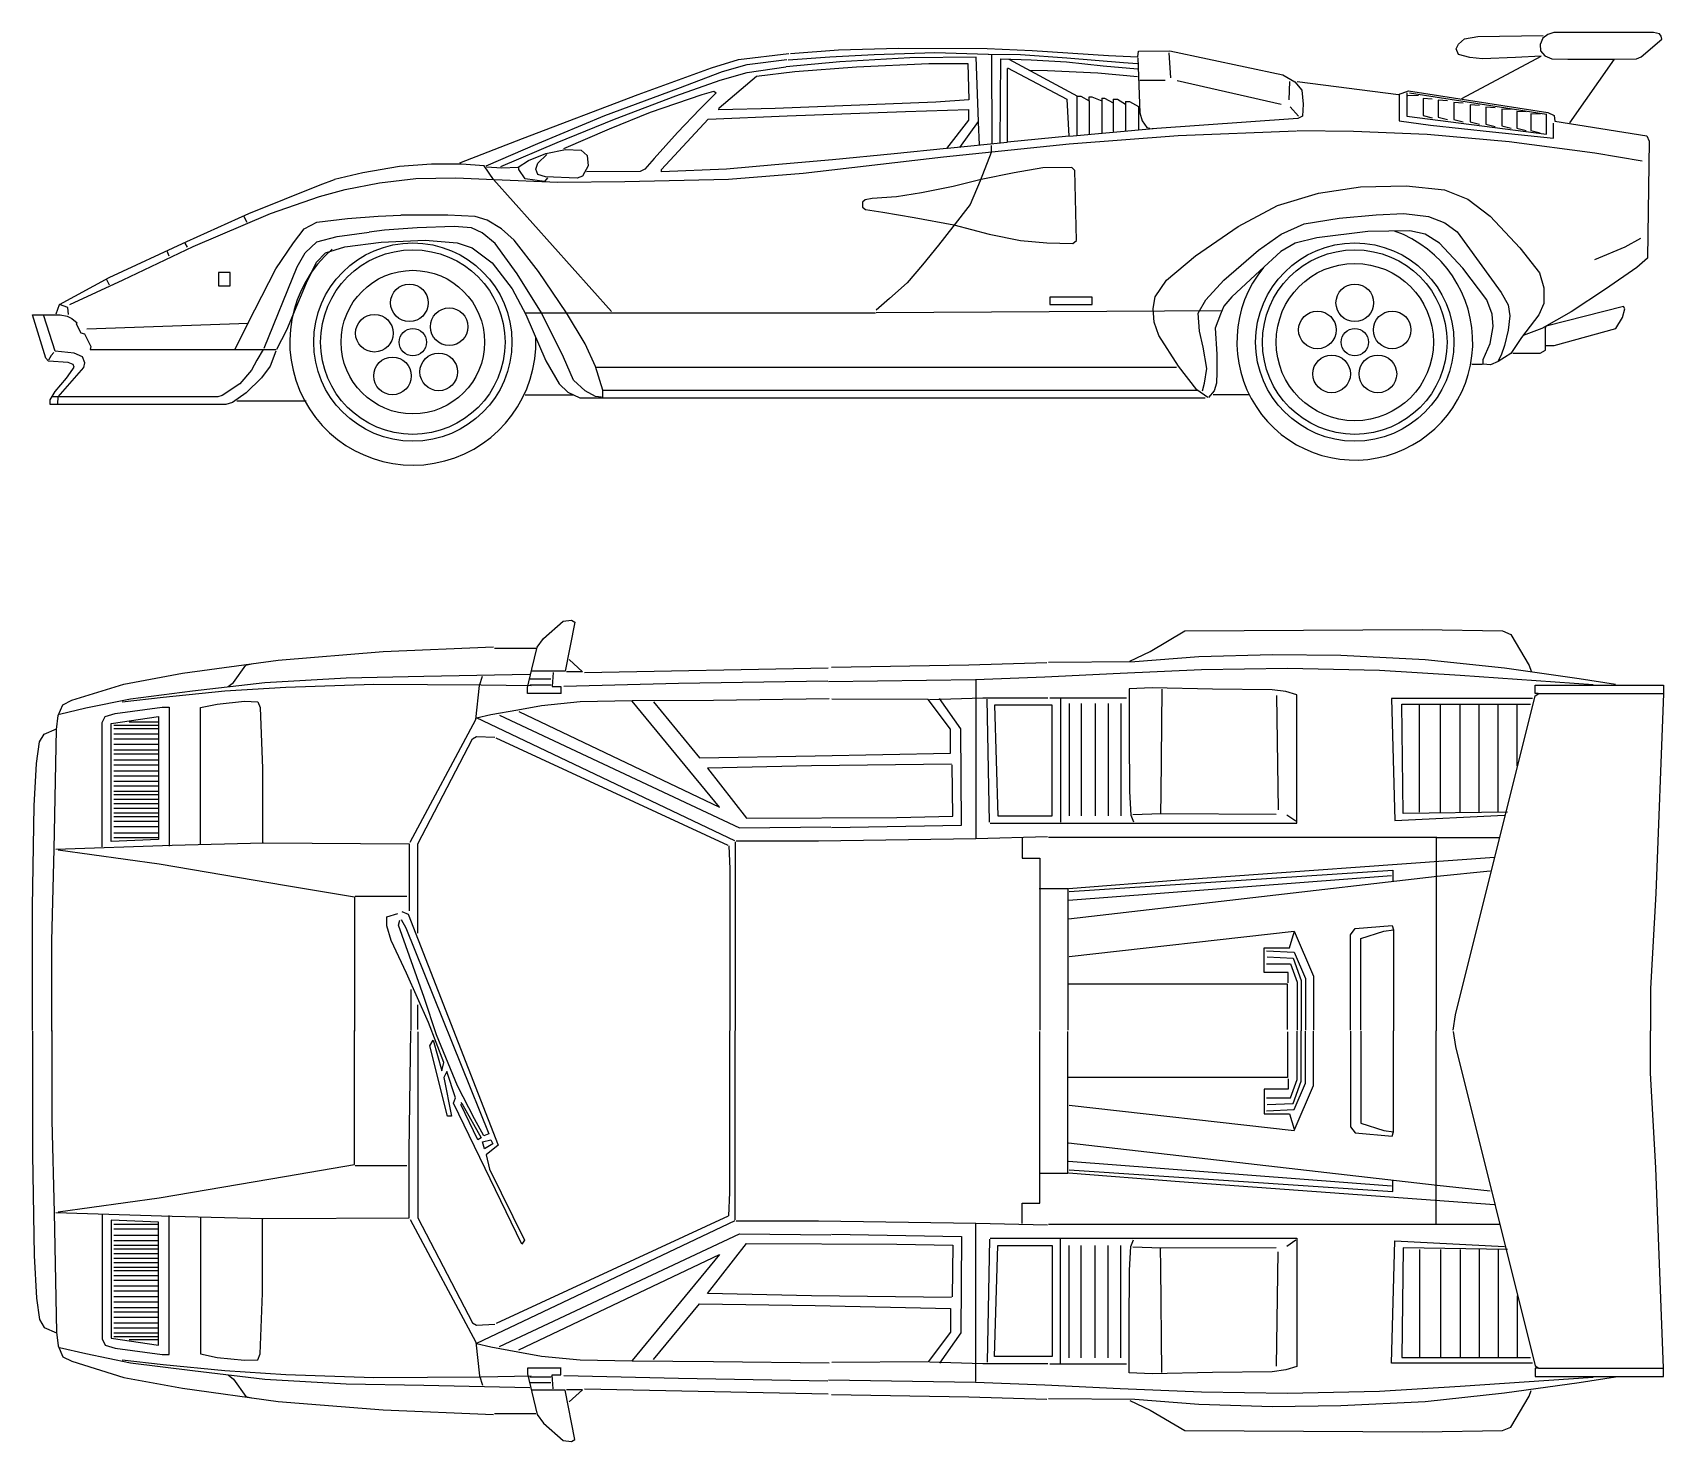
# Model space of a CAD drawing. Header units: millimetres. Extents: x 116290 to 180258, y 22146 to 121276.
# Drawn here: x 158929 to 163256, y 31571 to 35309 of the extents above; entities that cross this region are included whole.
import ezdxf

# ---------------------------------------------------------------- set-up
doc = ezdxf.new("R2010")
doc.units = ezdxf.units.MM

# ---------------------------------------------------------------- blocks, each defined once
blk = doc.blocks.new('A$C4BF10EC4')
for p, q in [((1355.5, 2130.6), (1408, 2176.6)), ((1408, 2176.6), (1429.7, 2179.1)), ((1438.6, 2174), (1413.1, 2043.7)), ((1429.7, 2179.1), (1438.6, 2174)), ((1338.9, 2107.6), (1355.5, 2130.6)), ((2965.6, 2096.4), (3057, 2150.5)), ((3057, 2150.5), (3687.4, 2154.2)), ((3687.4, 2154.2), (3900, 2150.5)), ((3900, 2150.5), (3922.4, 2141.1)), ((3922.4, 2141.1), (3970.9, 2059.1)), ((651.3, 2073.2), (929.9, 2095.7)), ((929.9, 2095.7), (1222.8, 2108)), ((1225.5, 2105.3), (1335.7, 2105.3)), ((1324.8, 2048.8), (1338.9, 2107.6)), ((2911.5, 2070.3), (2965.6, 2096.4)), ((3094.3, 2081.5), (2924.6, 2068.4)), ((3290.1, 2087.1), (3094.3, 2081.5)), ((3471, 2085.2), (3290.1, 2087.1)), ((3694.9, 2074), (3471, 2085.2)), ((241.7, 2009.7), (397.4, 2038.4)), ((397.4, 2038.4), (651.3, 2073.2)), ((532.9, 2014), (566.1, 2059.7)), ((566.1, 2059.7), (580.9, 2063.2)), ((1038.5, 2030.2), (1319.1, 2036.3)), ((1313.3, 2000.2), (1324.8, 2048.8)), ((1413.1, 2043.7), (1323.6, 2043.7)), ((1381.1, 2039.9), (1378.5, 2002.8)), ((1459.1, 2042.4), (1416.9, 2042.4)), ((1423.3, 2074.4), (1459.1, 2042.4)), ((1464.2, 2039.9), (2111.2, 2052.6)), ((2119.4, 2054.5), (2484.6, 2060.6)), ((2484.6, 2060.6), (2691.1, 2066.8)), ((2686.2, 2028.8), (2885.4, 2038.6)), ((2924.6, 2068.4), (2695.2, 2066.6)), ((2885.4, 2038.6), (3101.8, 2047.9)), ((3101.8, 2047.9), (3329.3, 2051.7)), ((3329.3, 2051.7), (3573.6, 2046.1)), ((3573.6, 2046.1), (3788.1, 2033)), ((3905.6, 2051.7), (3694.9, 2074)), ((4103.3, 2023.7), (3905.6, 2051.7)), ((3970.9, 2059.1), (3976.5, 2044.2)), ((104.5, 1966.7), (241.7, 2009.7)), ((260.1, 1970.8), (424, 1991.3)), ((346.2, 1974.9), (510, 1991.3)), ((424, 1991.3), (616.5, 2013.8)), ((510, 1991.3), (671.8, 2001.5)), ((519, 2002.9), (532.9, 2014)), ((616.5, 2013.8), (831.6, 2026.1)), ((671.8, 2001.5), (905.3, 2009.7)), ((831.6, 2026.1), (1038.5, 2030.2)), ((905.3, 2009.7), (1190, 2007.7)), ((1175.7, 1915.5), (1185.9, 2005.6)), ((1185.9, 2005.6), (1194.1, 2030.2)), ((1190, 2007.7), (1323.2, 2005.6)), ((1313.3, 1984.9), (1313.3, 2000.2)), ((1319.7, 2023.2), (1374.7, 2023.2)), ((1319.7, 2007.9), (1376, 2007.9)), ((1378.5, 2002.8), (1401.6, 2002.8)), ((1401.6, 2002.8), (1401.6, 1984.9)), ((1409.2, 2004.1), (1713.6, 2011.7)), ((1713.6, 2011.7), (2109.9, 2018.1)), ((2111.7, 2016), (2501.6, 2022.1)), ((2501.6, 2022.1), (2686.2, 2028.8)), ((2503.1, 2020.6), (2503.1, 1600.1)), ((2970.6, 1999.9), (2909.2, 1997.3)), ((2909.2, 1997.3), (2909.2, 1870.6)), ((3130.6, 1996), (2970.6, 1999.9)), ((2996.2, 1996), (2993.7, 1717.1)), ((3289.4, 1994.7), (3130.6, 1996)), ((3325.2, 1989.6), (3289.4, 1994.7)), ((3788.1, 2033), (4140.6, 2008.8)), ((3986.9, 1984.6), (3986.9, 2006.7)), ((3986.9, 2006.7), (4327.1, 2006.7)), ((4200.3, 2008.8), (4103.3, 2023.7)), ((4327.1, 2006.7), (4327.1, 1984.6)), ((67.6, 1925.8), (79.9, 1954.4)), ((79.9, 1954.4), (104.5, 1966.7)), ((141.3, 1946.2), (260.1, 1970.8)), ((219.2, 1931.9), (344.1, 1948.3)), ((237.6, 1962.6), (346.2, 1974.9)), ((344.1, 1948.3), (362.5, 1948.3)), ((362.5, 1948.3), (362.5, 1579.8)), ((445.1, 1947.2), (489.7, 1956.6)), ((445.1, 1586), (445.1, 1947.2)), ((489.7, 1956.6), (562.2, 1963.8)), ((562.2, 1963.8), (597.4, 1962.8)), ((597.4, 1962.8), (603.6, 1947.2)), ((603.6, 1947.2), (609.8, 1785.8)), ((1287.8, 1941.5), (1350.4, 1953)), ((1402.8, 1984.9), (1313.3, 1984.9)), ((1350.4, 1953), (1452.7, 1963.2)), ((1452.7, 1963.2), (1590.8, 1965.7)), ((1590.8, 1965.7), (1806.9, 1967)), ((1822.2, 1683.3), (1590.8, 1964.5)), ((1647.8, 1962.1), (1769.6, 1814.2)), ((1806.9, 1967), (2113.8, 1970.9)), ((2376.7, 1968.2), (2120.9, 1969.8)), ((2435.3, 1889.7), (2376.7, 1968.2)), ((2379.8, 1968.2), (2521.6, 1972.9)), ((2463, 1891.2), (2406, 1971.3)), ((2521.6, 1972.9), (2694.2, 1972.9)), ((2539.2, 1642.9), (2532.8, 1969.2)), ((2552, 1953.8), (2560.9, 1659.5)), ((2705.6, 1953.8), (2552, 1953.8)), ((2699.2, 1973), (2902.8, 1973)), ((2705.6, 1659.5), (2705.6, 1953.8)), ((2727.4, 1973), (2727.4, 1642.9)), ((2750.4, 1957.6), (2750.4, 1659.5)), ((2782.4, 1957.6), (2782.4, 1659.5)), ((2819.5, 1957.6), (2819.5, 1659.5)), ((2854.1, 1957.6), (2854.1, 1659.5)), ((2887.4, 1957.6), (2887.4, 1659.5)), ((3300.9, 1979.4), (3304.8, 1676.2)), ((3354.7, 1980.7), (3325.2, 1989.6)), ((3354.7, 1640.3), (3354.7, 1980.7)), ((3605.3, 1971.5), (3614.7, 1647.2)), ((3980.2, 1971.5), (3605.3, 1971.5)), ((3637, 1665.8), (3633.3, 1956.6)), ((3633.3, 1956.6), (3974.6, 1956.6)), ((3679.9, 1669.6), (3679.9, 1956.6)), ((3735.9, 1669.6), (3735.9, 1956.6)), ((3775.6, 1131.7), (3986.9, 1978.5)), ((3788.1, 1669.6), (3788.1, 1956.6)), ((3838.5, 1669.6), (3838.5, 1956.6)), ((3888.8, 1669.6), (3888.8, 1956.6)), ((3939.2, 1792.6), (3939.2, 1956.6)), ((3986.9, 1978.5), (3997, 1984.6)), ((3995, 1984.6), (3986.9, 1984.6)), ((3997, 1984.6), (4327.1, 1984.6)), ((4327.1, 1984.6), (4306.9, 1453.5)), ((63.5, 1888.9), (67.6, 1925.8)), ((71.7, 1929.9), (141.3, 1946.2)), ((184.3, 1907.4), (192.5, 1923.7)), ((184.3, 1577.8), (184.3, 1907.4)), ((192.5, 1923.7), (219.2, 1931.9)), ((208.9, 1905.3), (333.9, 1923.7)), ((208.9, 1592.1), (208.9, 1905.3)), ((256.6, 1909), (333.3, 1909)), ((333.9, 1923.7), (333.9, 1597.3)), ((1001.6, 1590.1), (1175.7, 1915.5)), ((1177.8, 1919.7), (1216.2, 1928.7)), ((1863.2, 1593.9), (1177.8, 1919.7)), ((1216.2, 1928.7), (1287.8, 1941.5)), ((1239.2, 1927.4), (1875.9, 1628.4)), ((1290.3, 1936.4), (1822.2, 1683.3)), ((18.4, 1856.2), (30.7, 1876.7)), ((30.7, 1876.7), (63.5, 1891)), ((57.4, 1571.7), (63.5, 1888.9)), ((215.2, 1900.7), (333.3, 1900.7)), ((215.2, 1891.4), (333.3, 1891.4)), ((215.2, 1877.9), (333.3, 1877.9)), ((215.2, 1864.5), (333.3, 1864.5)), ((1022.1, 1586), (1167.5, 1864.4)), ((1167.5, 1864.4), (1177.7, 1870.5)), ((1177.7, 1870.5), (1226.9, 1868.5)), ((1845.3, 1581.1), (1230.2, 1866.1)), ((2435.3, 1826.5), (2435.3, 1889.7)), ((2464.6, 1635.6), (2463, 1891.2)), ((2909.2, 1870.6), (2910.4, 1724.8)), ((10.2, 1798.9), (18.4, 1856.2)), ((215.2, 1850), (333.3, 1850)), ((215.2, 1835.5), (333.3, 1835.5)), ((215.2, 1824.1), (333.3, 1824.1)), ((1769.6, 1814.2), (2076.2, 1818.8)), ((2076.2, 1818.8), (2435.3, 1826.5)), ((4.1, 1686.3), (10.2, 1798.9)), ((215.2, 1808.6), (333.3, 1808.6)), ((215.2, 1795.1), (333.3, 1795.1)), ((215.2, 1779.6), (333.3, 1779.6)), ((609.8, 1785.8), (609.8, 1589.1)), ((2067, 1792.7), (1791.1, 1786.5)), ((1791.1, 1786.5), (1894.4, 1654.1)), ((2438.4, 1797.3), (2067, 1792.7)), ((2441.5, 1658.7), (2439.9, 1795.7)), ((215.2, 1766.1), (333.3, 1766.1)), ((215.2, 1751.6), (333.3, 1751.6)), ((215.2, 1739.2), (333.3, 1739.2)), ((215.2, 1725.8), (333.3, 1725.8)), ((215.2, 1716.4), (333.3, 1716.4)), ((215.2, 1704), (333.3, 1704)), ((215.2, 1692.6), (333.3, 1692.6)), ((2910.4, 1724.8), (2914.3, 1662.1)), ((2993.7, 1717.1), (2992.4, 1667.2)), ((0, 1418.1), (4.1, 1686.3)), ((215.2, 1680.2), (333.3, 1680.2)), ((215.2, 1667.8), (333.3, 1667.8)), ((215.2, 1658.5), (333.3, 1658.5)), ((215.2, 1646.1), (333.3, 1646.1)), ((1894.4, 1654.1), (2293.5, 1655.6)), ((2293.5, 1655.6), (2441.5, 1658.7)), ((2560.9, 1659.5), (2705.6, 1659.5)), ((2914.3, 1662.1), (2920.7, 1644.2)), ((2919.4, 1663.4), (2994.9, 1665.9)), ((2994.9, 1665.9), (3299.6, 1664.6)), ((3352.1, 1645.4), (3327.8, 1662.1)), ((3614.7, 1647.2), (3905.6, 1662.1)), ((3913.1, 1669.6), (3637, 1665.8)), ((215.2, 1631.6), (333.3, 1631.6)), ((215.2, 1615), (333.3, 1615)), ((215.2, 1602.6), (333.3, 1602.6)), ((1875.9, 1628.4), (2117.6, 1630.9)), ((2119.4, 1629.4), (2464.6, 1635.6)), ((2503.1, 1600.1), (2692.7, 1604.8)), ((2540.4, 1640.3), (3354.7, 1640.3)), ((2695.6, 1603), (3726.1, 1603)), ((3723.9, 1601), (3723.9, 1089.3)), ((3725.5, 1602.7), (3892.4, 1602.7)), ((51.2, 1328.1), (57.4, 1571.7)), ((61.4, 1571.7), (370.7, 1581.9)), ((67.6, 1569.6), (335.9, 1532.8)), ((333.9, 1597.3), (208.9, 1592.1)), ((370.7, 1581.9), (612.4, 1588)), ((612.4, 1588), (999.5, 1586)), ((999.5, 1586), (999.5, 1407.9)), ((1022.1, 1348.5), (1022.1, 1586)), ((1847, 1580.3), (1850.1, 1519)), ((1864.3, 1591.3), (1864.3, 1089.9)), ((1866.7, 1594), (2085.5, 1594)), ((2085.5, 1594), (2503.1, 1600.1)), ((2625.4, 1600.7), (2625.4, 1547.3)), ((335.9, 1532.8), (673.9, 1475.4)), ((1850.1, 1519), (1850.1, 1089.9)), ((2625.4, 1547.3), (2672.6, 1547.3)), ((2672.6, 1547.3), (2672.6, 1091.5)), ((2750.5, 1458.8), (3609.4, 1516)), ((3043.4, 1489.9), (3879.3, 1550.3)), ((3609.4, 1516), (3609.4, 1486.6)), ((673.9, 1475.4), (854.1, 1444.7)), ((2748.9, 1435.9), (3606.1, 1501.3)), ((2748.9, 1386.9), (3727.2, 1499.7)), ((2748.9, 1467), (3043.4, 1489.9)), ((3727.2, 1499.7), (3867.9, 1514.4)), ((854.1, 1444.7), (854.1, 1088.6)), ((856.2, 1446.8), (993.4, 1446.8)), ((2671, 1467.1), (2746.5, 1467.1)), ((2746.5, 1467.1), (2746.5, 1091.5)), ((4306.9, 1453.5), (4292.8, 1202.1)), ((0, 1090.6), (0, 1418.1)), ((940.3, 1391.7), (969.1, 1400.7)), ((940.3, 1368.4), (940.3, 1391.7)), ((979.9, 1406.1), (996.1, 1398.9)), ((996.1, 1398.9), (1235.5, 785.6)), ((951.1, 1328.8), (940.3, 1368.4)), ((970.9, 1370.2), (974.5, 1382.7)), ((1039.3, 1177.7), (970.9, 1370.2)), ((978.1, 1384.5), (990.7, 1363)), ((990.7, 1363), (1210.3, 816.2)), ((2750.5, 1287.1), (3347.6, 1354.2)), ((3334.6, 1310), (3347.6, 1350.9)), ((3347.6, 1354.2), (3398.4, 1234.8)), ((3496.5, 1344.4), (3509.6, 1360.7)), ((3496.5, 1090.9), (3496.5, 1344.4)), ((3509.6, 1360.7), (3607.8, 1368.9)), ((3524.3, 1334.5), (3584.9, 1354.2)), ((3584.9, 1354.2), (3611, 1357.4)), ((3607.8, 1368.9), (3611, 1357.4)), ((3611, 1357.4), (3611, 1089.3)), ((51.2, 1088.6), (51.2, 1328.1)), ((992.5, 1242.5), (951.1, 1328.8)), ((3267.5, 1310), (3334.6, 1310)), ((3267.5, 1244.6), (3267.5, 1310)), ((3274, 1301.8), (3347.6, 1298.6)), ((3347.6, 1298.6), (3377.1, 1228.3)), ((3524.3, 1090.9), (3524.3, 1334.5)), ((3274, 1267.5), (3337.8, 1267.5)), ((3275.7, 1285.5), (3344.4, 1282.2)), ((3337.8, 1267.5), (3355.8, 1218.5)), ((3344.4, 1282.2), (3365.6, 1223.4)), ((1050.1, 1111.2), (992.5, 1242.5)), ((3329.7, 1213.6), (2747.3, 1213.6)), ((3331.3, 1244.6), (3267.5, 1244.6)), ((3329.7, 1092.6), (3329.7, 1213.6)), ((3331.3, 1216.8), (3331.3, 1244.6)), ((3355.8, 1218.5), (3355.8, 1090.9)), ((3365.6, 1223.4), (3365.6, 1089.3)), ((3377.1, 1228.3), (3377.1, 1090.9)), ((3398.4, 1234.8), (3398.4, 1090.9)), ((1003.6, 1199.1), (1003.6, 1090.6)), ((1071.7, 1078.8), (1039.3, 1177.7)), ((4292.8, 1202.1), (4292.8, 1089.5)), ((1022.1, 1092.7), (1022.1, 1158.2)), ((3769.5, 1091.5), (3775.6, 1131.7)), ((0, 1088.5), (0, 761)), ((51.2, 1090.6), (51.2, 851.1)), ((854.1, 734.4), (854.1, 1090.6)), ((999.5, 771.2), (1003.6, 1088.5)), ((1022.1, 1086.5), (1022.1, 1021)), ((1091.5, 1005.1), (1050.1, 1111.2)), ((1850.1, 660.1), (1850.1, 1089.2)), ((1864.3, 587.8), (1864.3, 1089.2)), ((2672.6, 631.9), (2672.6, 1087.6)), ((2746.5, 712), (2746.5, 1087.6)), ((3329.7, 1086.6), (3329.7, 965.6)), ((3355.8, 960.7), (3355.8, 1088.2)), ((3365.6, 955.8), (3365.6, 1089.8)), ((3377.1, 950.9), (3377.1, 1088.2)), ((3398.4, 944.3), (3398.4, 1088.2)), ((3496.5, 1088.2), (3496.5, 834.8)), ((3524.3, 1088.2), (3524.3, 844.6)), ((3611, 821.7), (3611, 1089.8)), ((3723.9, 578.1), (3723.9, 1089.8)), ((3769.5, 1087.7), (3775.6, 1047.4)), ((4292.8, 977), (4292.8, 1089.7)), ((1053.7, 1050), (1062.7, 1064.4)), ((1100.5, 863), (1053.7, 1050)), ((1062.7, 1064.4), (1086.1, 983.5)), ((1127.5, 943.9), (1071.7, 1078.8)), ((3775.6, 1047.4), (3986.9, 200.6)), ((1022.1, 1021), (1022.1, 830.6)), ((1086.1, 983.5), (1091.5, 1005.1)), ((1098.7, 981.7), (1091.5, 965.5)), ((1091.5, 965.5), (1111.3, 863)), ((1122.1, 911.5), (1098.7, 981.7)), ((3329.7, 965.6), (2747.3, 965.6)), ((3331.3, 962.3), (3331.3, 934.5)), ((3337.8, 911.6), (3355.8, 960.7)), ((3344.4, 896.9), (3365.6, 955.8)), ((4306.9, 725.6), (4292.8, 977)), ((1116.7, 897.2), (1122.1, 911.5)), ((1172.5, 855.8), (1127.5, 943.9)), ((3331.3, 934.5), (3267.5, 934.5)), ((3267.5, 934.5), (3267.5, 869.1)), ((3274, 911.6), (3337.8, 911.6)), ((3347.6, 880.6), (3377.1, 950.9)), ((3347.6, 825), (3398.4, 944.3)), ((1298.4, 523.1), (1116.7, 897.2)), ((1136.5, 899), (1141.9, 891.8)), ((1181.5, 800), (1136.5, 893.6)), ((1141.9, 891.8), (1190.5, 805.4)), ((2750.5, 892), (3347.6, 825)), ((3267.5, 869.1), (3334.6, 869.1)), ((3274, 877.3), (3347.6, 880.6)), ((3275.7, 893.7), (3344.4, 896.9)), ((3334.6, 869.1), (3347.6, 828.3)), ((51.2, 851.1), (57.4, 607.5)), ((1022.1, 830.6), (1022.1, 593.2)), ((1111.3, 863), (1100.5, 863)), ((1197.7, 810.8), (1172.5, 855.8)), ((3496.5, 834.8), (3509.6, 818.4)), ((3524.3, 844.6), (3584.9, 825)), ((3584.9, 825), (3611, 821.7)), ((1190.5, 805.4), (1181.5, 800)), ((1194.1, 794.6), (1215.7, 800)), ((1199.5, 776.7), (1194.1, 794.6)), ((1210.3, 816.2), (1197.7, 810.8)), ((1221.1, 789.2), (1199.5, 776.7)), ((1235.5, 785.6), (1203.1, 760.5)), ((1215.7, 800), (1221.1, 789.2)), ((2748.9, 792.3), (3727.2, 679.5)), ((3509.6, 818.4), (3607.8, 810.3)), ((3607.8, 810.3), (3611, 821.7)), ((0, 761), (4.1, 492.9)), ((999.5, 593.2), (999.5, 771.2)), ((1203.1, 760.5), (1212.1, 722.7)), ((2748.9, 743.2), (3606.1, 677.8)), ((335.9, 646.4), (673.9, 703.7)), ((673.9, 703.7), (854.1, 734.4)), ((856.2, 732.4), (993.4, 732.4)), ((1212.1, 722.7), (1305.6, 533.9)), ((2671, 712), (2746.5, 712)), ((2748.9, 712.2), (3043.4, 689.3)), ((2750.5, 720.4), (3609.4, 663.1)), ((3609.4, 663.1), (3609.4, 692.6)), ((4327.1, 194.6), (4306.9, 725.6)), ((1847, 598.8), (1850.1, 660.1)), ((3043.4, 689.3), (3879.3, 628.8)), ((3727.2, 679.5), (3867.9, 664.8)), ((57.4, 607.5), (63.5, 290.2)), ((61.4, 607.5), (370.7, 597.3)), ((67.6, 609.5), (335.9, 646.4)), ((2625.4, 578.4), (2625.4, 631.9)), ((2625.4, 631.9), (2672.6, 631.9)), ((184.3, 601.4), (184.3, 271.8)), ((333.9, 581.9), (208.9, 587)), ((208.9, 587), (208.9, 273.8)), ((215.2, 576.5), (333.3, 576.5)), ((215.2, 564.1), (333.3, 564.1)), ((333.9, 255.4), (333.9, 581.9)), ((362.5, 230.9), (362.5, 599.3)), ((370.7, 597.3), (612.4, 591.1)), ((445.1, 593.1), (445.1, 231.9)), ((609.8, 393.4), (609.8, 590)), ((612.4, 591.1), (999.5, 593.2)), ((1001.6, 589.1), (1175.7, 263.6)), ((1022.1, 593.2), (1167.5, 314.8)), ((1863.2, 585.3), (1177.8, 259.4)), ((1845.3, 598), (1230.2, 313.1)), ((1866.7, 585.2), (2085.5, 585.2)), ((2085.5, 585.2), (2503.1, 579)), ((2503.1, 579), (2692.7, 574.4)), ((2503.1, 158.5), (2503.1, 579)), ((2695.6, 576.1), (3726.1, 576.1)), ((3725.5, 576.5), (3892.4, 576.5)), ((215.2, 547.6), (333.3, 547.6)), ((215.2, 533.1), (333.3, 533.1)), ((215.2, 520.7), (333.3, 520.7)), ((1239.2, 251.7), (1875.9, 550.8)), ((1305.6, 533.9), (1298.4, 523.1)), ((1791.1, 392.6), (1894.4, 525.1)), ((1875.9, 550.8), (2117.6, 548.2)), ((1894.4, 525.1), (2293.5, 523.6)), ((2119.4, 549.7), (2464.6, 543.6)), ((2293.5, 523.6), (2441.5, 520.5)), ((2441.5, 520.5), (2439.9, 383.4)), ((2464.6, 543.6), (2463, 287.9)), ((2539.2, 536.3), (2532.8, 210)), ((2540.4, 538.8), (3354.7, 538.8)), ((2552, 225.3), (2560.9, 519.6)), ((2560.9, 519.6), (2705.6, 519.6)), ((2705.6, 519.6), (2705.6, 225.3)), ((2727.4, 206.2), (2727.4, 536.3)), ((2750.4, 221.5), (2750.4, 519.6)), ((2782.4, 221.5), (2782.4, 519.6)), ((2819.5, 221.5), (2819.5, 519.6)), ((2854.1, 221.5), (2854.1, 519.6)), ((2887.4, 221.5), (2887.4, 519.6)), ((2914.3, 517.1), (2920.7, 535)), ((3352.1, 533.7), (3327.8, 517.1)), ((3354.7, 538.8), (3354.7, 198.5)), ((3605.3, 207.6), (3614.7, 532)), ((3614.7, 532), (3905.6, 517)), ((4.1, 492.9), (10.2, 380.3)), ((215.2, 511.3), (333.3, 511.3)), ((215.2, 498.9), (333.3, 498.9)), ((215.2, 486.5), (333.3, 486.5)), ((1290.3, 242.8), (1822.2, 495.8)), ((1822.2, 495.8), (1590.8, 214.7)), ((2910.4, 454.4), (2914.3, 517.1)), ((2919.4, 515.8), (2994.9, 513.2)), ((2993.7, 462), (2992.4, 511.9)), ((2994.9, 513.2), (3299.6, 514.5)), ((3300.9, 199.8), (3304.8, 503)), ((3637, 513.3), (3633.3, 222.5)), ((3913.1, 509.6), (3637, 513.3)), ((3679.9, 509.6), (3679.9, 222.5)), ((3735.9, 509.6), (3735.9, 222.5)), ((3788.1, 509.6), (3788.1, 222.5)), ((3838.5, 509.6), (3838.5, 222.5)), ((3888.8, 509.6), (3888.8, 222.5)), ((215.2, 475.1), (333.3, 475.1)), ((215.2, 462.7), (333.3, 462.7)), ((215.2, 453.4), (333.3, 453.4)), ((215.2, 439.9), (333.3, 439.9)), ((2909.2, 308.5), (2910.4, 454.4)), ((2996.2, 183.1), (2993.7, 462)), ((215.2, 427.5), (333.3, 427.5)), ((215.2, 413), (333.3, 413)), ((215.2, 399.6), (333.3, 399.6)), ((603.6, 231.9), (609.8, 393.4)), ((2067, 386.5), (1791.1, 392.6)), ((10.2, 380.3), (18.4, 323)), ((215.2, 384), (333.3, 384)), ((215.2, 370.6), (333.3, 370.6)), ((215.2, 355.1), (333.3, 355.1)), ((1647.8, 217.1), (1769.6, 364.9)), ((1769.6, 364.9), (2076.2, 360.3)), ((2438.4, 381.9), (2067, 386.5)), ((2076.2, 360.3), (2435.3, 352.6)), ((2435.3, 352.6), (2435.3, 289.5)), ((3939.2, 386.6), (3939.2, 222.5)), ((18.4, 323), (30.7, 302.5)), ((215.2, 343.7), (333.3, 343.7)), ((215.2, 329.2), (333.3, 329.2)), ((215.2, 314.7), (333.3, 314.7)), ((1167.5, 314.8), (1177.7, 308.6)), ((1177.7, 308.6), (1226.9, 310.7)), ((2909.2, 181.8), (2909.2, 308.5)), ((30.7, 302.5), (63.5, 288.2)), ((63.5, 290.2), (67.6, 253.4)), ((184.3, 271.8), (192.5, 255.4)), ((208.9, 273.8), (333.9, 255.4)), ((215.2, 301.2), (333.3, 301.2)), ((215.2, 287.8), (333.3, 287.8)), ((215.2, 278.5), (333.3, 278.5)), ((256.6, 270.2), (333.3, 270.2)), ((1175.7, 263.6), (1185.9, 173.5)), ((2435.3, 289.5), (2376.7, 210.9)), ((2463, 287.9), (2406, 207.8)), ((67.6, 253.4), (79.9, 224.7)), ((71.7, 249.3), (141.3, 232.9)), ((79.9, 224.7), (104.5, 212.4)), ((141.3, 232.9), (260.1, 208.3)), ((192.5, 255.4), (219.2, 247.2)), ((219.2, 247.2), (344.1, 230.9)), ((237.6, 216.5), (346.2, 204.2)), ((344.1, 230.9), (362.5, 230.9)), ((445.1, 231.9), (489.7, 222.6)), ((489.7, 222.6), (562.2, 215.3)), ((562.2, 215.3), (597.4, 216.4)), ((597.4, 216.4), (603.6, 231.9)), ((1177.8, 259.4), (1216.2, 250.5)), ((1216.2, 250.5), (1287.8, 237.7)), ((1287.8, 237.7), (1350.4, 226.2)), ((1350.4, 226.2), (1452.7, 216)), ((2705.6, 225.3), (2552, 225.3)), ((3633.3, 222.5), (3974.6, 222.5)), ((104.5, 212.4), (241.7, 169.4)), ((260.1, 208.3), (424, 187.9)), ((346.2, 204.2), (510, 187.9)), ((424, 187.9), (616.5, 165.3)), ((510, 187.9), (671.8, 177.6)), ((519, 176.3), (532.9, 165.2)), ((671.8, 177.6), (905.3, 169.4)), ((1185.9, 173.5), (1194.1, 149)), ((1190, 171.5), (1323.2, 173.5)), ((1313.3, 194.2), (1313.3, 178.9)), ((1402.8, 194.2), (1313.3, 194.2)), ((1313.3, 178.9), (1324.8, 130.3)), ((1378.5, 176.3), (1401.6, 176.3)), ((1381.1, 139.3), (1378.5, 176.3)), ((1401.6, 176.3), (1401.6, 194.2)), ((1409.2, 175.1), (1713.6, 167.4)), ((1452.7, 216), (1590.8, 213.4)), ((1590.8, 213.4), (1806.9, 212.1)), ((1806.9, 212.1), (2113.8, 208.3)), ((2376.7, 210.9), (2120.9, 209.4)), ((2379.8, 210.9), (2521.6, 206.3)), ((2521.6, 206.3), (2694.2, 206.3)), ((2699.2, 206.2), (2902.8, 206.2)), ((2970.6, 179.3), (2909.2, 181.8)), ((3130.6, 183.1), (2970.6, 179.3)), ((3289.4, 184.4), (3130.6, 183.1)), ((3325.2, 189.5), (3289.4, 184.4)), ((3354.7, 198.5), (3325.2, 189.5)), ((3980.2, 207.6), (3605.3, 207.6)), ((3986.9, 200.6), (3997, 194.6)), ((3986.9, 194.6), (3986.9, 172.5)), ((3995, 194.6), (3986.9, 194.6)), ((3997, 194.6), (4327.1, 194.6)), ((4327.1, 172.5), (4327.1, 194.6)), ((241.7, 169.4), (397.4, 140.8)), ((397.4, 140.8), (651.3, 106)), ((532.9, 165.2), (566.1, 119.4)), ((616.5, 165.3), (831.6, 153.1)), ((831.6, 153.1), (1038.5, 149)), ((905.3, 169.4), (1190, 171.5)), ((1038.5, 149), (1319.1, 142.8)), ((1319.7, 171.2), (1376, 171.2)), ((1319.7, 155.9), (1374.7, 155.9)), ((1413.1, 135.5), (1323.6, 135.5)), ((1324.8, 130.3), (1338.9, 71.6)), ((1438.6, 5.1), (1413.1, 135.5)), ((1459.1, 136.7), (1416.9, 136.7)), ((1423.3, 104.8), (1459.1, 136.7)), ((1464.2, 139.3), (2111.2, 126.5)), ((1713.6, 167.4), (2109.9, 161)), ((2111.7, 163.2), (2501.6, 157)), ((2501.6, 157), (2686.2, 150.3)), ((2686.2, 150.3), (2885.4, 140.5)), ((2885.4, 140.5), (3101.8, 131.2)), ((3101.8, 131.2), (3329.3, 127.5)), ((3329.3, 127.5), (3573.6, 133.1)), ((3573.6, 133.1), (3788.1, 146.1)), ((3788.1, 146.1), (4140.6, 170.4)), ((4103.3, 155.4), (3905.6, 127.5)), ((3970.9, 120), (3976.5, 134.9)), ((3986.9, 172.5), (4327.1, 172.5)), ((4200.3, 170.4), (4103.3, 155.4)), ((566.1, 119.4), (580.9, 115.9)), ((651.3, 106), (929.9, 83.5)), ((2119.4, 124.7), (2484.6, 118.5)), ((2484.6, 118.5), (2691.1, 112.3)), ((2924.6, 110.7), (2695.2, 112.6)), ((2911.5, 108.8), (2965.6, 82.7)), ((3094.3, 97.7), (2924.6, 110.7)), ((3290.1, 92.1), (3094.3, 97.7)), ((3471, 93.9), (3290.1, 92.1)), ((3694.9, 105.1), (3471, 93.9)), ((3905.6, 127.5), (3694.9, 105.1)), ((3922.4, 38), (3970.9, 120)), ((929.9, 83.5), (1222.8, 71.2)), ((1225.5, 73.9), (1335.7, 73.9)), ((1338.9, 71.6), (1355.5, 48.6)), ((1355.5, 48.6), (1408, 2.6)), ((2965.6, 82.7), (3057, 28.7)), ((1408, 2.6), (1429.7, 0)), ((1429.7, 0), (1438.6, 5.1)), ((3057, 28.7), (3687.4, 25)), ((3687.4, 25), (3900, 28.7)), ((3900, 28.7), (3922.4, 38))]:
    blk.add_line(p, q)
blk = doc.blocks.new('A$C69736CCB')
for p, q in [((3783.7, 1117), (3799.1, 1131.4)), ((3799.1, 1131.4), (3834.7, 1137.2)), ((3834.7, 1137.2), (4008, 1140.1)), ((4007.1, 1133.3), (4000.3, 1116)), ((4020.6, 1143), (4007.1, 1133.3)), ((4036, 1147.8), (4020.6, 1143)), ((4300.8, 1147.8), (4036, 1147.8)), ((4268.1, 1083.3), (4323, 1130.4)), ((4317.2, 1144.9), (4300.8, 1147.8)), ((4321, 1138.1), (4317.2, 1144.9)), ((4323, 1130.4), (4321, 1138.1)), ((1873.1, 1076.4), (2007, 1092.2)), ((2004.5, 1075.2), (2115.3, 1083.7)), ((2010.6, 1092.2), (2138.5, 1102)), ((2115.3, 1083.7), (2233.4, 1089.8)), ((2138.5, 1102), (2298, 1106.8)), ((2233.4, 1089.8), (2394.2, 1094.7)), ((2298, 1106.8), (2533, 1105.6)), ((2503.7, 1082.5), (2327.2, 1081.3)), ((2394.2, 1094.7), (2535.4, 1091)), ((2509.8, 912.1), (2503.7, 1082.5)), ((2533, 1105.6), (2652, 1100.6)), ((2536.3, 1090.8), (2621.2, 1089.5)), ((2546.1, 853.3), (2544.9, 1089.5)), ((2621.2, 1089.5), (2744.4, 1080.9)), ((2652, 1100.6), (2855.2, 1087.1)), ((2855.2, 1087.1), (2932.7, 1083.4)), ((2932.7, 1083.4), (2934, 1098.2)), ((2934, 1098.2), (3017.7, 1099.4)), ((3015.2, 1094.5), (3018.9, 1028)), ((3017.7, 1099.4), (3316.9, 1035.4)), ((3776.9, 1104.5), (3783.7, 1117)), ((3783.7, 1090), (3776.9, 1104.5)), ((3813.5, 1081.4), (3783.7, 1090)), ((3792.3, 972.6), (4003.2, 1085.2)), ((4003.2, 1085.2), (3934.9, 1081.4)), ((4000.3, 1116), (4001.3, 1099.7)), ((4001.3, 1099.7), (4012.9, 1086.2)), ((4012.9, 1086.2), (4031.2, 1078.5)), ((4255.5, 1078.5), (4268.1, 1083.3)), ((1606.4, 983.9), (1801.2, 1054.5)), ((1712.3, 999.7), (1830.4, 1044.8)), ((1801.2, 1054.5), (1873.1, 1076.4)), ((1824.4, 1021.6), (1896.2, 1042.3)), ((1830.4, 1044.8), (1896.2, 1063)), ((1896.2, 1063), (2000.9, 1076.4)), ((1896.2, 1042.3), (1998.5, 1056.9)), ((1920.5, 1032.6), (2022.8, 1044.8)), ((2142.1, 1070.3), (1999.7, 1056.9)), ((2022.8, 1044.8), (2186, 1056.9)), ((2327.2, 1081.3), (2142.1, 1070.3)), ((2186, 1056.9), (2378.3, 1065.5)), ((2378.3, 1065.5), (2481.8, 1065.5)), ((2481.8, 1065.5), (2484.3, 969.3)), ((2567.1, 855.7), (2569.5, 1078.5)), ((2569.5, 1078.5), (2649.5, 1076)), ((2586.8, 1053.9), (2744.4, 971.4)), ((2586.8, 857), (2586.8, 1052.6)), ((2590.4, 1077.2), (2772.7, 978.8)), ((2692.6, 1046.5), (2645.9, 1047.7)), ((2649.5, 1076), (2743.1, 1069.9)), ((2826.9, 1040.3), (2692.6, 1046.5)), ((2743.1, 1069.9), (2840.4, 1060)), ((2744.4, 1080.9), (2894.6, 1068.6)), ((2931.5, 1030.5), (2826.9, 1040.3)), ((2840.4, 1060), (2931.5, 1051.4)), ((2894.6, 1068.6), (2931.5, 1066.2)), ((2932.7, 1080.9), (2937.7, 934.5)), ((3847.2, 1078.5), (3813.5, 1081.4)), ((3934.9, 1081.4), (3847.2, 1078.5)), ((4031.2, 1078.5), (4073.5, 1077.5)), ((4073.5, 1077.5), (4196.8, 1077.5)), ((4079.3, 908.1), (4197.8, 1077.5)), ((4196.8, 1077.5), (4255.5, 1078.5)), ((1518.7, 928), (1712.3, 999.7)), ((1706.3, 980.3), (1824.4, 1021.6)), ((1821.9, 948.6), (1920.5, 1032.6)), ((3005.4, 1020.6), (2937.7, 1020.6)), ((3313.2, 956.7), (3037.4, 1019.4)), ((3316.9, 1035.4), (3348.9, 1016.9)), ((3335.4, 1018.2), (3332.9, 969)), ((3348.9, 1016.9), (3367.4, 994.8)), ((3355.1, 1017.7), (3624.3, 983.7)), ((1299.6, 867.1), (1606.4, 983.9)), ((1544.3, 918.2), (1706.3, 980.3)), ((1639.3, 936.5), (1776.9, 983.9)), ((1813.4, 987.6), (1770.8, 945)), ((1776.9, 983.9), (1807.3, 992.4)), ((1807.3, 992.4), (1813.4, 987.6)), ((2396.6, 963.2), (1970.5, 946.2)), ((2484.3, 969.3), (2396.6, 963.2)), ((2744.4, 971.4), (2749.3, 873)), ((2771.4, 978.8), (2781.3, 978.8)), ((2771.4, 874.2), (2771.4, 978.8)), ((2781.3, 978.8), (2803.5, 966.5)), ((2803.5, 977.6), (2810.8, 977.6)), ((2803.5, 966.5), (2803.5, 977.6)), ((2803.5, 966.5), (2803.5, 876.7)), ((2810.8, 977.6), (2836.7, 966.5)), ((2836.7, 973.9), (2844.1, 973.9)), ((2836.7, 973.9), (2836.7, 881.6)), ((2844.1, 973.9), (2867.5, 961.6)), ((2867.5, 971.4), (2878.6, 971.4)), ((2867.5, 971.4), (2867.5, 885.3)), ((2878.6, 971.4), (2899.5, 957.9)), ((2899.5, 965.3), (2910.6, 965.3)), ((2899.5, 965.3), (2899.5, 887.7)), ((2910.6, 965.3), (2934, 951.7)), ((3367.4, 994.8), (3371.1, 957.9)), ((3371.1, 957.9), (3369.9, 925.9)), ((3624.3, 983.7), (3650.6, 993)), ((3625.9, 983.7), (3625.9, 914.1)), ((3646, 988.3), (3646, 926.5)), ((3649.1, 980.6), (3676.9, 982.1)), ((3650.6, 993), (4020.3, 935.8)), ((3653.7, 988.3), (4017.2, 931.1)), ((3689.3, 972.9), (3689.3, 928)), ((3714, 971.3), (3689.3, 972.9)), ((3754.3, 966.7), (3729.5, 968.2)), ((3729.5, 968.2), (3729.5, 923.4)), ((3771.3, 962), (3771.3, 917.2)), ((3796, 960.5), (3771.3, 962)), ((3839.3, 954.3), (3814.6, 955.9)), ((3814.6, 955.9), (3814.6, 911)), ((1341, 853.7), (1518.7, 928)), ((1392.1, 856.2), (1544.3, 918.2)), ((1530.9, 892.7), (1639.3, 936.5)), ((1668.5, 784.4), (1792.7, 918.2)), ((1770.8, 945), (1711.1, 882.9)), ((1792.7, 918.2), (2002.1, 926.7)), ((1820.7, 942.6), (1821.9, 948.6)), ((1970.5, 946.2), (1820.7, 942.6)), ((2002.1, 926.7), (2316.2, 938.9)), ((2316.2, 938.9), (2483, 943.8)), ((2483, 915.8), (2424.6, 840.3)), ((2459.9, 842.8), (2509.8, 912.1)), ((2483, 943.8), (2483, 915.8)), ((2509.2, 909.9), (2511.6, 849.6)), ((2934, 951.7), (2934, 889)), ((2937.7, 934.5), (2943.8, 913.6)), ((2943.8, 913.6), (2956.1, 896.4)), ((3357.5, 919.7), (2970.9, 892.7)), ((3358.8, 925.9), (3336.6, 950.5)), ((3369.9, 925.9), (3357.5, 919.7)), ((3625.9, 914.1), (3709.4, 901.8)), ((3646, 926.5), (4017.2, 878.6)), ((3689.3, 928), (3714, 921.9)), ((3729.5, 923.4), (3754.3, 917.2)), ((3771.3, 917.2), (3796, 911)), ((3814.6, 911), (3839.3, 904.8)), ((3881.1, 948.1), (3856.4, 949.7)), ((3856.4, 949.7), (3856.4, 904.8)), ((3898.1, 945), (3898.1, 900.2)), ((3922.9, 943.5), (3898.1, 945)), ((3963.1, 937.3), (3938.3, 938.9)), ((3938.3, 938.9), (3938.3, 894)), ((4000.2, 931.1), (3975.5, 932.7)), ((3975.5, 932.7), (3975.5, 887.8)), ((4017.2, 878.6), (4017.2, 932.7)), ((4020.3, 935.8), (4037.3, 928)), ((4037.3, 928), (4038.9, 912.6)), ((4038.9, 912.6), (4283.3, 873.9)), ((1134, 802.6), (1299.6, 867.1)), ((1409.2, 840.3), (1530.9, 892.7)), ((1711.1, 882.9), (1649, 813.6)), ((2749.3, 873), (2586.8, 857)), ((2750.8, 852.4), (3039.9, 874.8)), ((2973.4, 892.7), (2751.7, 871.7)), ((2956.1, 896.4), (2964.8, 893.9)), ((3039.9, 874.8), (3353.5, 887)), ((3355.1, 887.8), (3505.2, 886.3)), ((3505.2, 886.3), (3700.1, 878.6)), ((3700.1, 878.6), (3918.2, 858.5)), ((3709.4, 901.8), (3873.4, 884.7)), ((3856.4, 904.8), (3881.1, 898.7)), ((3873.4, 884.7), (4035.8, 867.7)), ((3898.1, 900.2), (3922.9, 894)), ((3938.3, 894), (3963.1, 887.8)), ((3975.5, 887.8), (4000.2, 881.7)), ((4035.8, 867.7), (4035.8, 907.9)), ((4283.3, 873.9), (4289.5, 860)), ((1203.4, 794.1), (1341, 853.7)), ((1242.4, 792.9), (1392.1, 856.2)), ((1315.4, 808.7), (1361.7, 827)), ((1341, 801.4), (1364.1, 824.5)), ((1361.7, 827), (1414, 837.9)), ((1414, 837.9), (1455.4, 835.5)), ((1455.4, 835.5), (1471.3, 822.1)), ((2285.8, 825.7), (2122.7, 809.9)), ((2424.6, 840.3), (2285.8, 825.7)), ((2416.9, 817.8), (2750.8, 852.4)), ((2427.9, 841), (2585.5, 857)), ((2543.1, 830), (2514.6, 754.7)), ((2543.1, 848.3), (2543.1, 830)), ((3918.2, 858.5), (4145.6, 829.1)), ((4145.6, 829.1), (4270.9, 807.4)), ((4289.5, 860), (4284.9, 549.3)), ((973.8, 792.5), (875.9, 775.9)), ((1058.5, 799.1), (973.8, 792.5)), ((1138.1, 799.1), (1058.5, 799.1)), ((1197.8, 794.1), (1138.1, 799.1)), ((1222.7, 757.6), (1197.8, 794.1)), ((1204.6, 791.7), (1244.8, 789.2)), ((1244.8, 789.2), (1288.6, 790.5)), ((1288.6, 790.5), (1315.4, 808.7)), ((1289.8, 784.4), (1289.8, 789.2)), ((1306.9, 760), (1289.8, 784.4)), ((1334.9, 785.6), (1341, 801.4)), ((1341, 771), (1334.9, 785.6)), ((1473.7, 794.1), (1459.1, 767.3)), ((1612.5, 779.5), (1470, 778.3)), ((1471.3, 822.1), (1473.7, 794.1)), ((1624.7, 785.6), (1612.5, 779.5)), ((1649, 813.6), (1624.7, 785.6)), ((1841.4, 785.6), (1668.5, 778.3)), ((1668.5, 778.3), (1668.5, 784.4)), ((1969.2, 796.5), (1841.4, 785.6)), ((2122.7, 809.9), (1969.2, 796.5)), ((2044.3, 775.1), (2416.9, 817.8)), ((2680.2, 788.6), (2604.7, 775.5)), ((2757.9, 789.7), (2680.2, 788.6)), ((2765.5, 782.1), (2757.9, 789.7)), ((2769.9, 596.2), (2765.5, 782.1)), ((573.8, 667.7), (762.7, 744.2)), ((762.7, 744.2), (801.3, 757.6)), ((875.9, 775.9), (801.3, 757.6)), ((829.5, 731.1), (920.7, 749.4)), ((920.7, 749.4), (1017, 761)), ((1017, 761), (1123.2, 762.6)), ((1123.2, 762.6), (1224.4, 757.6)), ((1536.3, 407.8), (1222.7, 757.6)), ((1224.4, 757.6), (1393.6, 751)), ((1358, 752.7), (1306.9, 760)), ((1360.5, 764.9), (1341, 771)), ((1366.6, 762.5), (1358, 752.7)), ((1444.5, 761.3), (1360.5, 764.9)), ((1393.6, 751), (1571.1, 752.7)), ((1459.1, 767.3), (1444.5, 761.3)), ((1571.1, 752.7), (1846.6, 759.3)), ((1846.6, 759.3), (2044.3, 775.1)), ((2442.9, 739.4), (2358.6, 723)), ((2517.2, 758), (2442.9, 739.4)), ((2514.6, 754.7), (2488.1, 691.6)), ((2604.7, 775.5), (2517.2, 758)), ((3411.7, 721.7), (3523.1, 738.7)), ((3523.1, 738.7), (3644.4, 741.5)), ((3644.4, 741.5), (3745.9, 730.2)), ((631.2, 667.7), (761.5, 713.1)), ((761.5, 713.1), (829.5, 731.1)), ((2208.8, 704.4), (2202.2, 697.9)), ((2202.2, 697.9), (2202.2, 684.8)), ((2227.4, 707.7), (2208.8, 704.4)), ((2291.9, 712.1), (2227.4, 707.7)), ((2358.6, 723), (2291.9, 712.1)), ((3303.1, 689.3), (3411.7, 721.7)), ((3745.9, 730.2), (3808, 706.2)), ((3808, 706.2), (3867.2, 661.1)), ((408.8, 593.7), (573.8, 667.7)), ((425.6, 580.5), (631.2, 667.7)), ((569, 643.8), (560.7, 660.6)), ((754.3, 645), (835.6, 654.6)), ((835.6, 654.6), (916.9, 660.6)), ((916.9, 660.6), (977.2, 663.1)), ((1101.6, 663.1), (977.2, 663.1)), ((1174.6, 659.8), (1101.6, 663.1)), ((1206.1, 649.9), (1174.6, 659.8)), ((1244.3, 626.7), (1206.1, 649.9)), ((2202.2, 684.8), (2209.9, 678.2)), ((2209.9, 678.2), (2255.8, 671.7)), ((2255.8, 671.7), (2339, 657.4)), ((2339, 657.4), (2444, 637.8)), ((2488.1, 691.6), (2441.3, 632.6)), ((3198.8, 633), (3303.1, 689.3)), ((3373.6, 640), (3466.7, 655.5)), ((3466.7, 655.5), (3565.4, 664)), ((3565.4, 664), (3638.7, 668.2)), ((3638.7, 668.2), (3703.6, 659.7)), ((3703.6, 659.7), (3747.3, 642.8)), ((3867.2, 661.1), (3946.2, 576.6)), ((692.1, 590.1), (720.8, 627.1)), ((720.8, 627.1), (754.3, 645)), ((754.3, 592.5), (808.1, 606.8)), ((808.1, 606.8), (893, 618.7)), ((934, 623.3), (893, 618.7)), ((1020.3, 630), (934, 623.3)), ((1118.2, 633.3), (1020.3, 630)), ((1164.6, 630), (1118.2, 633.3)), ((1192.8, 616.7), (1164.6, 630)), ((1227.7, 588.5), (1192.8, 616.7)), ((1277.5, 596.8), (1244.3, 626.7)), ((2441.3, 632.6), (2403.5, 584.2)), ((2444, 637.8), (2538, 612.6)), ((2538, 612.6), (2621.1, 596.2)), ((3086, 555.4), (3198.8, 633)), ((3252.4, 570.9), (3313, 613.2)), ((3313, 613.2), (3373.6, 640)), ((3542.8, 620.3), (3407.5, 603.4)), ((3654.3, 621.7), (3542.8, 620.3)), ((3695.1, 613.2), (3654.3, 621.7)), ((3733.2, 589.3), (3695.1, 613.2)), ((3747.3, 642.8), (3779.8, 618.9)), ((3779.8, 618.9), (3896.8, 458.2)), ((203.2, 498.1), (408.8, 593.7)), ((240.3, 492.1), (425.6, 580.5)), ((362.2, 554.2), (357.4, 567.4)), ((411.2, 578.1), (405.2, 588.9)), ((645.5, 520.8), (692.1, 590.1)), ((701.7, 526.7), (723.2, 563.8)), ((723.2, 563.8), (754.3, 592.5)), ((753.1, 538.7), (777, 563.8)), ((777, 563.8), (828.4, 579.3)), ((828.4, 579.3), (925.3, 591.3)), ((925.3, 591.3), (1041.9, 596.8)), ((1041.9, 596.8), (1126.5, 590.2)), ((1126.5, 590.2), (1166.3, 576.9)), ((1166.3, 576.9), (1219.4, 537.1)), ((1285.8, 507.3), (1227.7, 588.5)), ((1342.2, 513.9), (1277.5, 596.8)), ((2403.5, 584.2), (2360.8, 531.7)), ((2621.1, 596.2), (2691.1, 589.7)), ((2691.1, 589.7), (2760, 588.6)), ((2760, 588.6), (2769.9, 596.2)), ((3160.7, 490.6), (3252.4, 570.9)), ((3311.6, 566.7), (3256.6, 516)), ((3349.7, 589.3), (3311.6, 566.7)), ((3407.5, 603.4), (3349.7, 589.3)), ((3795.3, 523), (3733.2, 589.3)), ((3946.2, 576.6), (3998.3, 510.4)), ((4224.5, 578.6), (4144.1, 544.6)), ((4266.3, 601.8), (4224.5, 578.6)), ((571.4, 376.2), (645.5, 520.8)), ((614.4, 310.5), (701.7, 526.7)), ((726.8, 483.7), (753.1, 538.7)), ((1219.4, 537.1), (1272.5, 467.5)), ((2360.8, 531.7), (2320.4, 483.6)), ((3008.4, 490.6), (3086, 555.4)), ((3858.7, 438.5), (3795.3, 523)), ((4257, 524.5), (4173.5, 467.3)), ((4284.9, 549.3), (4257, 524.5)), ((71.7, 426.4), (203.2, 498.1)), ((99.2, 426.4), (240.3, 492.1)), ((204.4, 477.8), (196, 493.3)), ((493, 511.1), (493, 476.1)), ((523.8, 511.1), (493, 511.1)), ((493, 476.1), (523.8, 476.1)), ((523.8, 476.1), (523.8, 511.1)), ((674.2, 359.5), (726.8, 483.7)), ((1350.5, 404.5), (1285.8, 507.3)), ((1416.8, 404.5), (1342.2, 513.9)), ((2320.4, 483.6), (2273.3, 442.1)), ((2978.8, 446.9), (3008.4, 490.6)), ((3112.8, 438.5), (3160.7, 490.6)), ((3256.6, 516), (3181.9, 446.9)), ((3998.3, 510.4), (4009.6, 470.9)), ((1272.5, 467.5), (1309, 399.5)), ((2273.3, 442.1), (2238.3, 411.5)), ((2699.2, 446.1), (2699.2, 426.3)), ((2811, 446.1), (2699.2, 446.1)), ((2811, 426.3), (2811, 446.1)), ((2973.1, 415.9), (2978.8, 446.9)), ((3093, 403.2), (3112.8, 438.5)), ((3181.9, 446.9), (3160.7, 421.6)), ((3872.8, 400.4), (3858.7, 438.5)), ((3896.8, 458.2), (3915.1, 425.8)), ((4009.6, 470.9), (4009.6, 428.6)), ((4173.5, 467.3), (4082.2, 407)), ((0, 398.9), (72.9, 398.9)), ((34.7, 284.2), (0, 398.9)), ((59.8, 302.2), (29.9, 396.5)), ((62.2, 401.3), (71.7, 426.4)), ((93.2, 418), (71.7, 426.4)), ((72.9, 398.9), (92, 395.3)), ((92, 395.3), (104, 389.4)), ((95.6, 400.1), (93.2, 418)), ((1307.3, 404.5), (2236.5, 404.5)), ((1309, 399.5), (1362.1, 276.8)), ((1408.5, 286.7), (1350.5, 404.5)), ((1466.6, 321.6), (1416.8, 404.5)), ((2238.4, 405.1), (3156.8, 410.8)), ((2699.2, 426.3), (2811, 426.3)), ((2976, 379.3), (2973.1, 415.9)), ((3095.8, 355.3), (3093, 403.2)), ((3152.2, 400.4), (3138.1, 363.8)), ((3160.7, 421.6), (3152.2, 400.4)), ((3875.6, 368), (3872.8, 400.4)), ((3915.1, 425.8), (3919.4, 396.2)), ((3919.4, 396.2), (3915.1, 358.1)), ((3996.9, 399), (3950.4, 338.4)), ((4009.6, 428.6), (3996.9, 399)), ((4082.2, 407), (4004.9, 362.2)), ((4221.4, 421), (4015.7, 368.4)), ((4201.3, 362.2), (4218.3, 391.6)), ((4218.3, 391.6), (4224.5, 414.8)), ((4224.5, 414.8), (4221.4, 421)), ((104, 389.4), (118.3, 377.4)), ((118.3, 377.4), (116, 375)), ((116, 375), (127.9, 351.1)), ((127.9, 351.1), (137.5, 348.7)), ((137.5, 348.7), (154.2, 315.3)), ((572.6, 376.2), (143.5, 360.7)), ((537.9, 308.1), (571.4, 376.2)), ((647.9, 308.1), (674.2, 359.5)), ((2988.7, 344.1), (2976, 379.3)), ((3105.7, 313.1), (3095.8, 355.3)), ((3138.1, 363.8), (3142.4, 294.7)), ((3867.2, 322.9), (3875.6, 368)), ((3915.1, 358.1), (3905.3, 317.3)), ((4004.9, 362.2), (3955.4, 343.7)), ((4015.7, 368.4), (4012.6, 362.2)), ((4014.1, 305), (4014.1, 362.2)), ((4037.3, 317.4), (4201.3, 362.2)), ((154.2, 315.3), (153, 306.9)), ((153, 306.9), (646.7, 306.9)), ((612.1, 306.9), (595.3, 278.3)), ((1493.2, 261.9), (1466.6, 321.6)), ((3040.8, 262.3), (2988.7, 344.1)), ((3115.6, 256.7), (3105.7, 313.1)), ((3848.9, 280.6), (3867.2, 322.9)), ((3905.3, 317.3), (3896.8, 291.9)), ((3950.4, 338.4), (3922.2, 296.1)), ((4000.2, 297.3), (4014.1, 305)), ((4015.7, 317.4), (4037.3, 317.4)), ((41.8, 275.9), (34.7, 284.2)), ((49, 291.4), (41.8, 278.3)), ((94.4, 272.3), (41.8, 275.9)), ((56.2, 298.6), (49, 291.4)), ((110, 297.4), (59.8, 302.2)), ((107.6, 267.5), (94.4, 272.3)), ((106.4, 254.4), (110, 260.3)), ((110, 260.3), (107.6, 267.5)), ((132.7, 287.8), (110, 297.4)), ((138.7, 271.1), (132.7, 287.8)), ((136.3, 259.1), (138.7, 271.1)), ((595.3, 278.3), (581, 252)), ((630, 262.7), (607.3, 231.7)), ((645.5, 302.2), (630, 262.7)), ((1362.1, 276.8), (1396.9, 215.4)), ((1435.1, 225.4), (1408.5, 286.7)), ((1513.1, 198.9), (1493.2, 261.9)), ((1493.2, 260.2), (2472.7, 260.2)), ((2472.7, 260.2), (3034.8, 260.2)), ((3088.8, 200.3), (3040.8, 262.3)), ((3142.4, 294.7), (3142.4, 246.8)), ((3819.2, 268), (3847.4, 268)), ((3848.9, 268), (3848.9, 280.6)), ((3868.6, 266.5), (3848.9, 268)), ((3888.3, 275), (3868.6, 266.5)), ((3922.2, 296.1), (3888.3, 275)), ((3896.8, 291.9), (3888.3, 276.4)), ((3927.5, 297.3), (4000.2, 297.3)), ((59.8, 195.8), (89.7, 230.5)), ((68.1, 181.5), (136.3, 259.1)), ((89.7, 230.5), (106.4, 254.4)), ((581, 252), (549.9, 216.1)), ((607.3, 231.7), (566.6, 192.2)), ((1466.6, 197.2), (1435.1, 225.4)), ((3104.3, 197.5), (3109.9, 217.2)), ((3109.9, 217.2), (3115.6, 256.7)), ((3141, 217.2), (3135.3, 197.5)), ((3142.4, 246.8), (3141, 217.2)), ((46.6, 173.1), (59.8, 195.8)), ((46.6, 161.2), (46.6, 173.1)), ((491.3, 181.5), (51.4, 181.5)), ((66.9, 162.4), (68.1, 181.5)), ((503.3, 185.1), (491.3, 181.5)), ((549.9, 216.1), (503.3, 185.1)), ((566.6, 192.2), (530.8, 166)), ((1307.3, 186.3), (1435.2, 186.3)), ((1396.9, 215.4), (1420.2, 193.9)), ((1420.2, 193.9), (1451.7, 179)), ((1451.7, 179), (3111, 179)), ((1493.2, 182.3), (1466.6, 197.2)), ((1509.7, 180.6), (1493.2, 182.3)), ((1513.1, 179), (1513.1, 198.9)), ((1514.7, 198.9), (3090.1, 198.9)), ((3118.4, 179.2), (3088.8, 200.3)), ((3135.3, 197.5), (3119.8, 179.2)), ((3132.5, 187.6), (3227, 187.6)), ((512.8, 161.2), (46.6, 161.2)), ((530.8, 166), (512.8, 161.2)), ((541.5, 170.7), (725.6, 170.7))]:
    blk.add_line(p, q)
for centre, radius in [((1008.9, 326.5), 263.1), ((1008.9, 326.5), 244.9), ((3508.3, 326.5), 263.1), ((3508.3, 326.5), 244.9), ((3508.3, 326.5), 208.7), ((1008.9, 326.5), 190.5), ((999.8, 430.8), 49.9), ((3508.3, 430.8), 49.9), ((906.9, 350.1), 49.9), ((1105.3, 367.4), 49.9), ((3409, 358.8), 49.9), ((3607.5, 358.8), 49.9), ((1008.9, 326.5), 36.3), ((3508.3, 326.5), 36.3), ((954.9, 236.8), 49.9), ((1077.6, 247.4), 49.9), ((3446.9, 242.1), 49.9), ((3569.6, 242.1), 49.9)]:
    blk.add_circle(centre, radius)
for centre, radius, start, end in [((3508.3, 326.5), 313, 140.7425, 70.2918), ((1008.9, 326.5), 326.6, 130.8993, 2.0482)]:
    blk.add_arc(centre, radius, start, end)

msp = doc.modelspace()

# ---------------------------------------------------------------- block references
for name, p in [('A$C69736CCB', (158929.3, 34161.5)), ('A$C4BF10EC4', (158929.3, 31571))]:
    msp.add_blockref(name, p)

doc.saveas('drawing.dxf')
